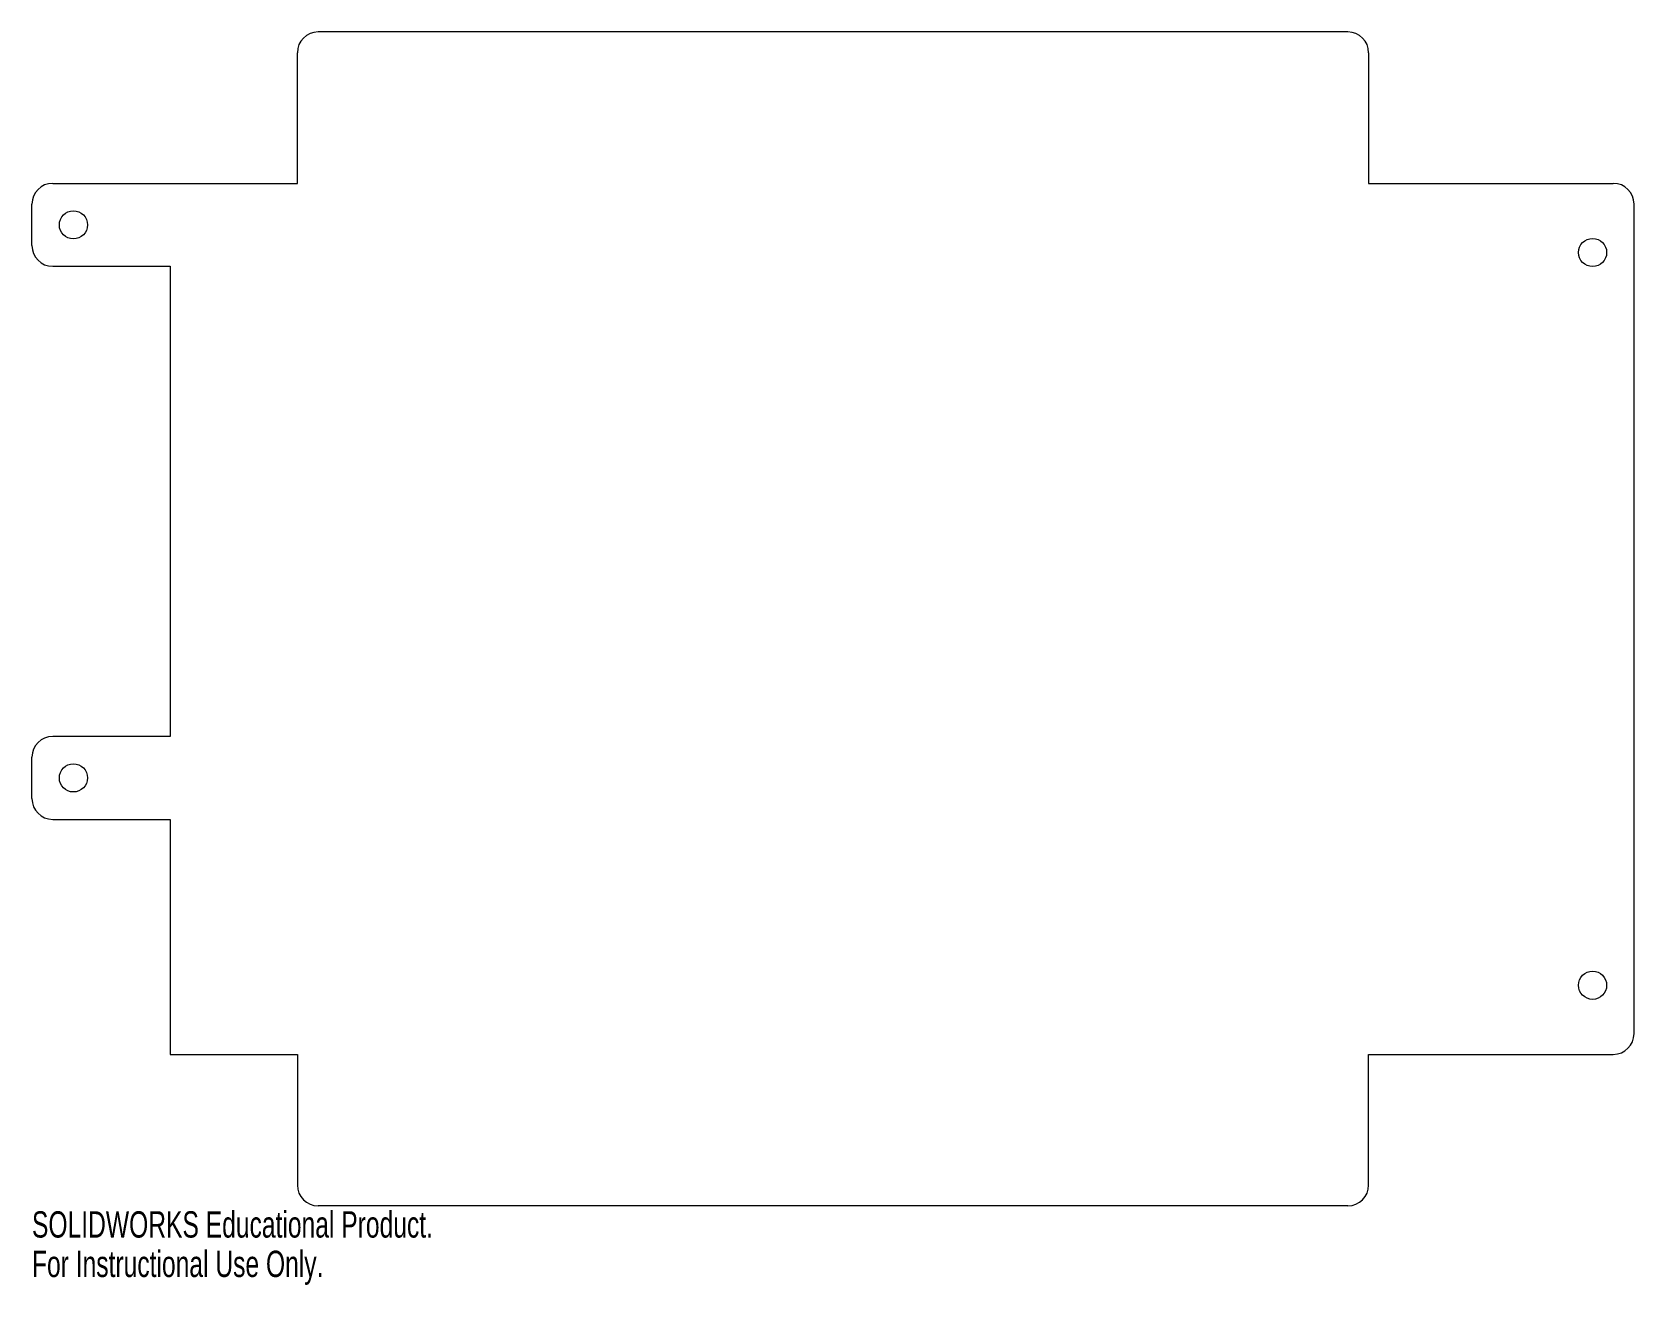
# Model space of a CAD drawing. Header units: inches. Extents: x -10.3 to 1.3, y -8 to 1.1.
import ezdxf

# ---------------------------------------------------------------- set-up
doc = ezdxf.new("R2010")
doc.units = ezdxf.units.IN
doc.header["$MEASUREMENT"] = 0
doc.styles.add('SLDTEXTSTYLE0', font='TXT', dxfattribs={"width": 0.7})

msp = doc.modelspace()

# ---------------------------------------------------------------- linework, layer by layer
at = {"color": 7, "linetype": 'Continuous', "lineweight": 15}
for p, q in [((-0.775, 1.095), (-8.225, 1.095)), ((-8.375, 0), (-8.375, 0.945)), ((-0.625, 0.945), (-0.625, 0)), ((-10.145, 0), (-8.375, 0)), ((-0.625, 0), (1.145, 0)), ((-10.295, -0.45), (-10.295, -0.15)), ((1.295, -6.15), (1.295, -0.15)), ((-10.145, -0.6), (-9.295, -0.6)), ((-9.295, -0.6), (-9.295, -4)), ((-9.295, -4), (-10.145, -4)), ((-10.295, -4.45), (-10.295, -4.15)), ((-10.145, -4.6), (-9.295, -4.6)), ((-9.295, -4.6), (-9.295, -6.3)), ((-9.295, -6.3), (-8.375, -6.3)), ((-8.375, -6.3), (-8.375, -7.245)), ((-0.625, -6.3), (1.145, -6.3)), ((-0.625, -7.245), (-0.625, -6.3)), ((-0.775, -7.395), (-8.225, -7.395))]:
    msp.add_line(p, q, dxfattribs=at)
for centre in [(-9.995, -0.3), (0.995, -0.5), (-9.995, -4.3), (0.995, -5.8)]:
    msp.add_circle(centre, 0.102, dxfattribs=at)
for centre, start, end in [((-8.225, 0.945), 90, 180), ((-0.775, 0.945), 0, 90), ((-10.145, -0.15), 90, 180), ((1.145, -0.15), 0, 90), ((-10.145, -0.45), 180, 270), ((-10.145, -4.15), 90, 180), ((-10.145, -4.45), 180, 270), ((1.145, -6.15), 270, 0), ((-8.225, -7.245), 180, 270), ((-0.775, -7.245), 270, 0)]:
    msp.add_arc(centre, 0.15, start, end, dxfattribs=at)

# ---------------------------------------------------------------- texts
at = {"color": 7, "linetype": 'Continuous', "char_height": 0.1903, "attachment_point": 1, "style": 'SLDTEXTSTYLE0'}
for s, insert in [('SOLIDWORKS Educational Product.', (-10.295, -7.435)), ('For Instructional Use Only.', (-10.295, -7.72))]:
    msp.add_mtext(s, dxfattribs=dict(at, insert=insert))

doc.saveas('drawing.dxf')
